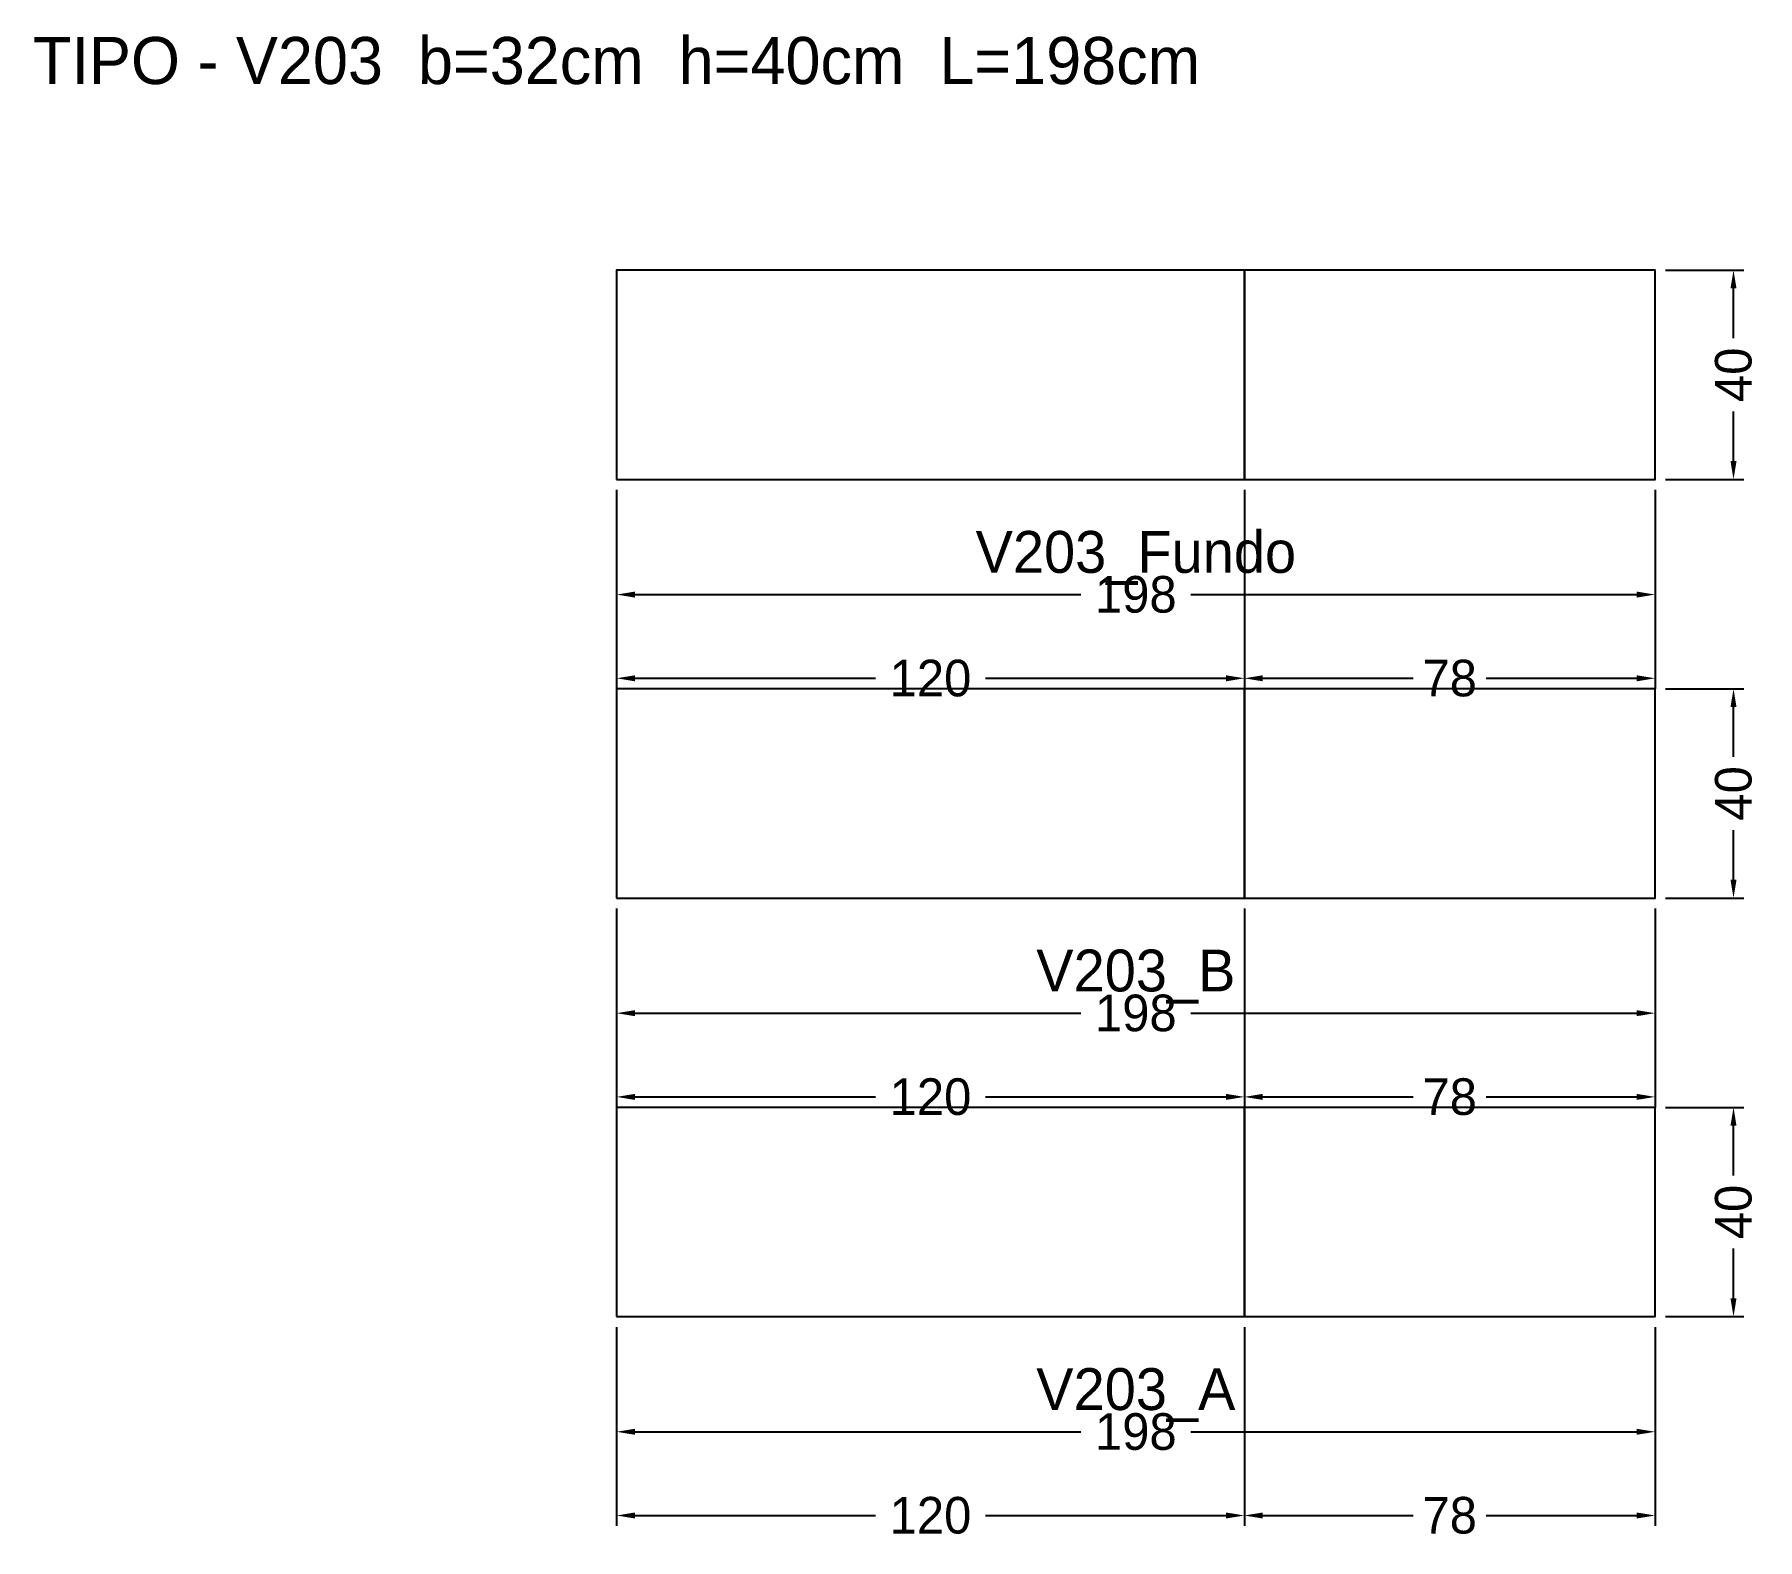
# Model space of a CAD drawing. Header units: metres. Extents: x -111 to 218, y -43 to 245.
import ezdxf

# ---------------------------------------------------------------- set-up
doc = ezdxf.new("R2010")
doc.units = ezdxf.units.M
for name, color, linetype in [('COTA', 3, 'Continuous'), ('NOMENCLATURA', 2, 'Continuous'), ('Paineis', 7, 'Continuous'), ('Texto Secao', 2, 'Continuous')]:
    doc.layers.add(name, color=color, linetype=linetype)
doc.dimstyles.new('COTA_VIG', dxfattribs={"dimtxt": 7, "dimasz": 3.5, "dimexe": 2, "dimexo": 2, "dimgap": 1.5, "dimtad": 1, "dimdec": 1, "dimcen": 2.5, "dimclrd": 3, "dimclre": 3, "dimclrt": 3, "dimazin": 3, "dimtfac": 1, "dimtmove": 0, "dimatfit": 3})

# ---------------------------------------------------------------- blocks, each defined once
blk = doc.blocks.new('_CLOSEDFILLED')
at = {"color": 0, "linetype": 'BYBLOCK'}
blk.add_solid([(-1, 0.164), (0, 0), (-1, -0.164)], dxfattribs=at)
blk = doc.blocks.new('*D1')
at = {"color": 3}
for p, q in [((0, -2), (0, -24)), ((198.5, -2), (198.5, -24)), ((3.5, -22), (88.75, -22)), ((109.75, -22), (195, -22))]:
    blk.add_line(p, q, dxfattribs=at)
at = {"layer": 'Defpoints'}
for p in [(0, 0), (198.5, 0), (0, -22)]:
    blk.add_point(p, dxfattribs=at)
at = {"layer": 'COTA', "color": 3, "xscale": 3.5, "yscale": 3.5, "rotation": 180}
blk.add_blockref('_CLOSEDFILLED', (0, -22), dxfattribs=at)
at = {"layer": 'COTA', "color": 3, "xscale": 3.5, "yscale": 3.5}
blk.add_blockref('_CLOSEDFILLED', (198.5, -22), dxfattribs=at)
at = {"layer": 'COTA', "color": 3, "insert": (99.25, -22), "char_height": 7, "attachment_point": 5}
blk.add_mtext('198', dxfattribs=at)
blk = doc.blocks.new('*D2')
at = {"color": 3}
for p, q in [((0, -2), (0, -40)), ((120, -2), (120, -40)), ((3.5, -38), (49.5, -38)), ((70.5, -38), (116.5, -38))]:
    blk.add_line(p, q, dxfattribs=at)
at = {"layer": 'Defpoints'}
for p in [(0, 0), (120, 0), (0, -38)]:
    blk.add_point(p, dxfattribs=at)
at = {"layer": 'COTA', "color": 3, "xscale": 3.5, "yscale": 3.5, "rotation": 180}
blk.add_blockref('_CLOSEDFILLED', (0, -38), dxfattribs=at)
at = {"layer": 'COTA', "color": 3, "xscale": 3.5, "yscale": 3.5}
blk.add_blockref('_CLOSEDFILLED', (120, -38), dxfattribs=at)
at = {"layer": 'COTA', "color": 3, "insert": (60, -38), "char_height": 7, "attachment_point": 5}
blk.add_mtext('120', dxfattribs=at)
blk = doc.blocks.new('*D3')
at = {"color": 3}
for p, q in [((120, -2), (120, -40)), ((198.5, -2), (198.5, -40)), ((123.5, -38), (152.25, -38)), ((166.25, -38), (195, -38))]:
    blk.add_line(p, q, dxfattribs=at)
at = {"layer": 'Defpoints'}
for p in [(120, 0), (198.5, 0), (120, -38)]:
    blk.add_point(p, dxfattribs=at)
at = {"layer": 'COTA', "color": 3, "xscale": 3.5, "yscale": 3.5, "rotation": 180}
blk.add_blockref('_CLOSEDFILLED', (120, -38), dxfattribs=at)
at = {"layer": 'COTA', "color": 3, "xscale": 3.5, "yscale": 3.5}
blk.add_blockref('_CLOSEDFILLED', (198.5, -38), dxfattribs=at)
at = {"layer": 'COTA', "color": 3, "insert": (159.25, -38), "char_height": 7, "attachment_point": 5}
blk.add_mtext('78', dxfattribs=at)
blk = doc.blocks.new('*D4')
at = {"color": 3}
for p, q in [((200.5, 40), (215.5, 40)), ((213.5, 27), (213.5, 36.5)), ((213.5, 3.5), (213.5, 13)), ((200.5, 0), (215.5, 0))]:
    blk.add_line(p, q, dxfattribs=at)
at = {"layer": 'Defpoints'}
for p in [(198.5, 40), (198.5, 0), (213.5, 0)]:
    blk.add_point(p, dxfattribs=at)
at = {"layer": 'COTA', "color": 3, "xscale": 3.5, "yscale": 3.5}
for p, rotation in [((213.5, 40), 90), ((213.5, 0), 270)]:
    blk.add_blockref('_CLOSEDFILLED', p, dxfattribs=dict(at, rotation=rotation))
at = {"layer": 'COTA', "color": 3, "insert": (213.5, 20), "char_height": 7, "attachment_point": 5, "rotation": 90}
blk.add_mtext('40', dxfattribs=at)
blk = doc.blocks.new('*D5')
at = {"color": 3}
for p, q in [((0, 78), (0, 56)), ((198.5, 78), (198.5, 56)), ((3.5, 58), (88.75, 58)), ((109.75, 58), (195, 58))]:
    blk.add_line(p, q, dxfattribs=at)
at = {"layer": 'Defpoints'}
for p in [(0, 80), (198.5, 80), (0, 58)]:
    blk.add_point(p, dxfattribs=at)
at = {"layer": 'COTA', "color": 3, "xscale": 3.5, "yscale": 3.5, "rotation": 180}
blk.add_blockref('_CLOSEDFILLED', (0, 58), dxfattribs=at)
at = {"layer": 'COTA', "color": 3, "xscale": 3.5, "yscale": 3.5}
blk.add_blockref('_CLOSEDFILLED', (198.5, 58), dxfattribs=at)
at = {"layer": 'COTA', "color": 3, "insert": (99.25, 58), "char_height": 7, "attachment_point": 5}
blk.add_mtext('198', dxfattribs=at)
blk = doc.blocks.new('*D6')
at = {"color": 3}
for p, q in [((0, 78), (0, 40)), ((120, 78), (120, 40)), ((3.5, 42), (49.5, 42)), ((70.5, 42), (116.5, 42))]:
    blk.add_line(p, q, dxfattribs=at)
at = {"layer": 'Defpoints'}
for p in [(0, 80), (120, 80), (0, 42)]:
    blk.add_point(p, dxfattribs=at)
at = {"layer": 'COTA', "color": 3, "xscale": 3.5, "yscale": 3.5, "rotation": 180}
blk.add_blockref('_CLOSEDFILLED', (0, 42), dxfattribs=at)
at = {"layer": 'COTA', "color": 3, "xscale": 3.5, "yscale": 3.5}
blk.add_blockref('_CLOSEDFILLED', (120, 42), dxfattribs=at)
at = {"layer": 'COTA', "color": 3, "insert": (60, 42), "char_height": 7, "attachment_point": 5}
blk.add_mtext('120', dxfattribs=at)
blk = doc.blocks.new('*D7')
at = {"color": 3}
for p, q in [((120, 78), (120, 40)), ((198.5, 78), (198.5, 40)), ((123.5, 42), (152.25, 42)), ((166.25, 42), (195, 42))]:
    blk.add_line(p, q, dxfattribs=at)
at = {"layer": 'Defpoints'}
for p in [(120, 80), (198.5, 80), (120, 42)]:
    blk.add_point(p, dxfattribs=at)
at = {"layer": 'COTA', "color": 3, "xscale": 3.5, "yscale": 3.5, "rotation": 180}
blk.add_blockref('_CLOSEDFILLED', (120, 42), dxfattribs=at)
at = {"layer": 'COTA', "color": 3, "xscale": 3.5, "yscale": 3.5}
blk.add_blockref('_CLOSEDFILLED', (198.5, 42), dxfattribs=at)
at = {"layer": 'COTA', "color": 3, "insert": (159.25, 42), "char_height": 7, "attachment_point": 5}
blk.add_mtext('78', dxfattribs=at)
blk = doc.blocks.new('*D8')
at = {"color": 3}
for p, q in [((200.5, 120), (215.5, 120)), ((213.5, 107), (213.5, 116.5)), ((213.5, 83.5), (213.5, 93)), ((200.5, 80), (215.5, 80))]:
    blk.add_line(p, q, dxfattribs=at)
at = {"layer": 'Defpoints'}
for p in [(198.5, 120), (198.5, 80), (213.5, 80)]:
    blk.add_point(p, dxfattribs=at)
at = {"layer": 'COTA', "color": 3, "xscale": 3.5, "yscale": 3.5}
for p, rotation in [((213.5, 120), 90), ((213.5, 80), 270)]:
    blk.add_blockref('_CLOSEDFILLED', p, dxfattribs=dict(at, rotation=rotation))
at = {"layer": 'COTA', "color": 3, "insert": (213.5, 100), "char_height": 7, "attachment_point": 5, "rotation": 90}
blk.add_mtext('40', dxfattribs=at)
blk = doc.blocks.new('*D9')
at = {"color": 3}
for p, q in [((0, 158), (0, 136)), ((198.5, 158), (198.5, 136)), ((3.5, 138), (88.75, 138)), ((109.75, 138), (195, 138))]:
    blk.add_line(p, q, dxfattribs=at)
at = {"layer": 'Defpoints'}
for p in [(0, 160), (198.5, 160), (0, 138)]:
    blk.add_point(p, dxfattribs=at)
at = {"layer": 'COTA', "color": 3, "xscale": 3.5, "yscale": 3.5, "rotation": 180}
blk.add_blockref('_CLOSEDFILLED', (0, 138), dxfattribs=at)
at = {"layer": 'COTA', "color": 3, "xscale": 3.5, "yscale": 3.5}
blk.add_blockref('_CLOSEDFILLED', (198.5, 138), dxfattribs=at)
at = {"layer": 'COTA', "color": 3, "insert": (99.25, 138), "char_height": 7, "attachment_point": 5}
blk.add_mtext('198', dxfattribs=at)
blk = doc.blocks.new('*D10')
at = {"color": 3}
for p, q in [((0, 158), (0, 120)), ((120, 158), (120, 120)), ((3.5, 122), (49.5, 122)), ((70.5, 122), (116.5, 122))]:
    blk.add_line(p, q, dxfattribs=at)
at = {"layer": 'Defpoints'}
for p in [(0, 160), (120, 160), (0, 122)]:
    blk.add_point(p, dxfattribs=at)
at = {"layer": 'COTA', "color": 3, "xscale": 3.5, "yscale": 3.5, "rotation": 180}
blk.add_blockref('_CLOSEDFILLED', (0, 122), dxfattribs=at)
at = {"layer": 'COTA', "color": 3, "xscale": 3.5, "yscale": 3.5}
blk.add_blockref('_CLOSEDFILLED', (120, 122), dxfattribs=at)
at = {"layer": 'COTA', "color": 3, "insert": (60, 122), "char_height": 7, "attachment_point": 5}
blk.add_mtext('120', dxfattribs=at)
blk = doc.blocks.new('*D11')
at = {"color": 3}
for p, q in [((120, 158), (120, 120)), ((198.5, 158), (198.5, 120)), ((123.5, 122), (152.25, 122)), ((166.25, 122), (195, 122))]:
    blk.add_line(p, q, dxfattribs=at)
at = {"layer": 'Defpoints'}
for p in [(120, 160), (198.5, 160), (120, 122)]:
    blk.add_point(p, dxfattribs=at)
at = {"layer": 'COTA', "color": 3, "xscale": 3.5, "yscale": 3.5, "rotation": 180}
blk.add_blockref('_CLOSEDFILLED', (120, 122), dxfattribs=at)
at = {"layer": 'COTA', "color": 3, "xscale": 3.5, "yscale": 3.5}
blk.add_blockref('_CLOSEDFILLED', (198.5, 122), dxfattribs=at)
at = {"layer": 'COTA', "color": 3, "insert": (159.25, 122), "char_height": 7, "attachment_point": 5}
blk.add_mtext('78', dxfattribs=at)
blk = doc.blocks.new('*D12')
at = {"color": 3}
for p, q in [((200.5, 200), (215.5, 200)), ((213.5, 187), (213.5, 196.5)), ((213.5, 163.5), (213.5, 173)), ((200.5, 160), (215.5, 160))]:
    blk.add_line(p, q, dxfattribs=at)
at = {"layer": 'Defpoints'}
for p in [(198.5, 200), (198.5, 160), (213.5, 160)]:
    blk.add_point(p, dxfattribs=at)
at = {"layer": 'COTA', "color": 3, "xscale": 3.5, "yscale": 3.5}
for p, rotation in [((213.5, 200), 90), ((213.5, 160), 270)]:
    blk.add_blockref('_CLOSEDFILLED', p, dxfattribs=dict(at, rotation=rotation))
at = {"layer": 'COTA', "color": 3, "insert": (213.5, 180), "char_height": 7, "attachment_point": 5, "rotation": 90}
blk.add_mtext('40', dxfattribs=at)

msp = doc.modelspace()

# ---------------------------------------------------------------- linework, layer by layer
at = {"layer": 'Paineis'}
for points in [[(0, 160), (120, 160), (120, 200), (0, 200)], [(120, 160), (198.5, 160), (198.5, 200), (120, 200)], [(0, 80), (120, 80), (120, 120), (0, 120)], [(120, 80), (198.5, 80), (198.5, 120), (120, 120)], [(0, 0), (120, 0), (120, 40), (0, 40)], [(120, 0), (198.5, 0), (198.5, 40), (120, 40)]]:
    msp.add_lwpolyline(points, close=True, dxfattribs=at)

# ---------------------------------------------------------------- texts
at = {"layer": 'NOMENCLATURA', "insert": (0, 240), "char_height": 9, "width": 218.5, "attachment_point": 5}
msp.add_mtext('TIPO - V203  b=32cm  h=40cm  L=198cm', dxfattribs=at)
at = {"layer": 'Texto Secao', "char_height": 8, "width": 218.5, "attachment_point": 5}
for s, insert in [('V203_Fundo', (99.25, 145)), ('V203_B', (99.25, 65)), ('V203_A', (99.25, -15))]:
    msp.add_mtext(s, dxfattribs=dict(at, insert=insert))

# ---------------------------------------------------------------- dimensions: what is measured, and where the dimension line sits
at = {"layer": 'COTA'}
for base, p1, p2, picture, middle in [((213.5, 160), (198.5, 160), (198.5, 200), '*D12', (213.5, 180)), ((213.5, 80), (198.5, 80), (198.5, 120), '*D8', (213.5, 100)), ((213.5, 0), (198.5, 0), (198.5, 40), '*D4', (213.5, 20))]:
    dim = msp.add_linear_dim(base=base, p1=p1, p2=p2, angle=90, dimstyle='COTA_VIG', dxfattribs=at)
    dim.commit()
    dim.dimension.update_dxf_attribs({"geometry": picture, "text_midpoint": middle})
for base, p1, p2, picture, middle in [((0, 138), (0, 160), (198.5, 160), '*D9', (99.25, 138)), ((0, 122), (0, 160), (120, 160), '*D10', (60, 122)), ((120, 122), (120, 160), (198.5, 160), '*D11', (159.25, 122)), ((0, 58), (0, 80), (198.5, 80), '*D5', (99.25, 58)), ((0, 42), (0, 80), (120, 80), '*D6', (60, 42)), ((120, 42), (120, 80), (198.5, 80), '*D7', (159.25, 42)), ((0, -22), (0, 0), (198.5, 0), '*D1', (99.25, -22)), ((0, -38), (0, 0), (120, 0), '*D2', (60, -38)), ((120, -38), (120, 0), (198.5, 0), '*D3', (159.25, -38))]:
    dim = msp.add_linear_dim(base=base, p1=p1, p2=p2, dimstyle='COTA_VIG', dxfattribs=at)
    dim.commit()
    dim.dimension.update_dxf_attribs({"geometry": picture, "text_midpoint": middle})

doc.saveas('drawing.dxf')
